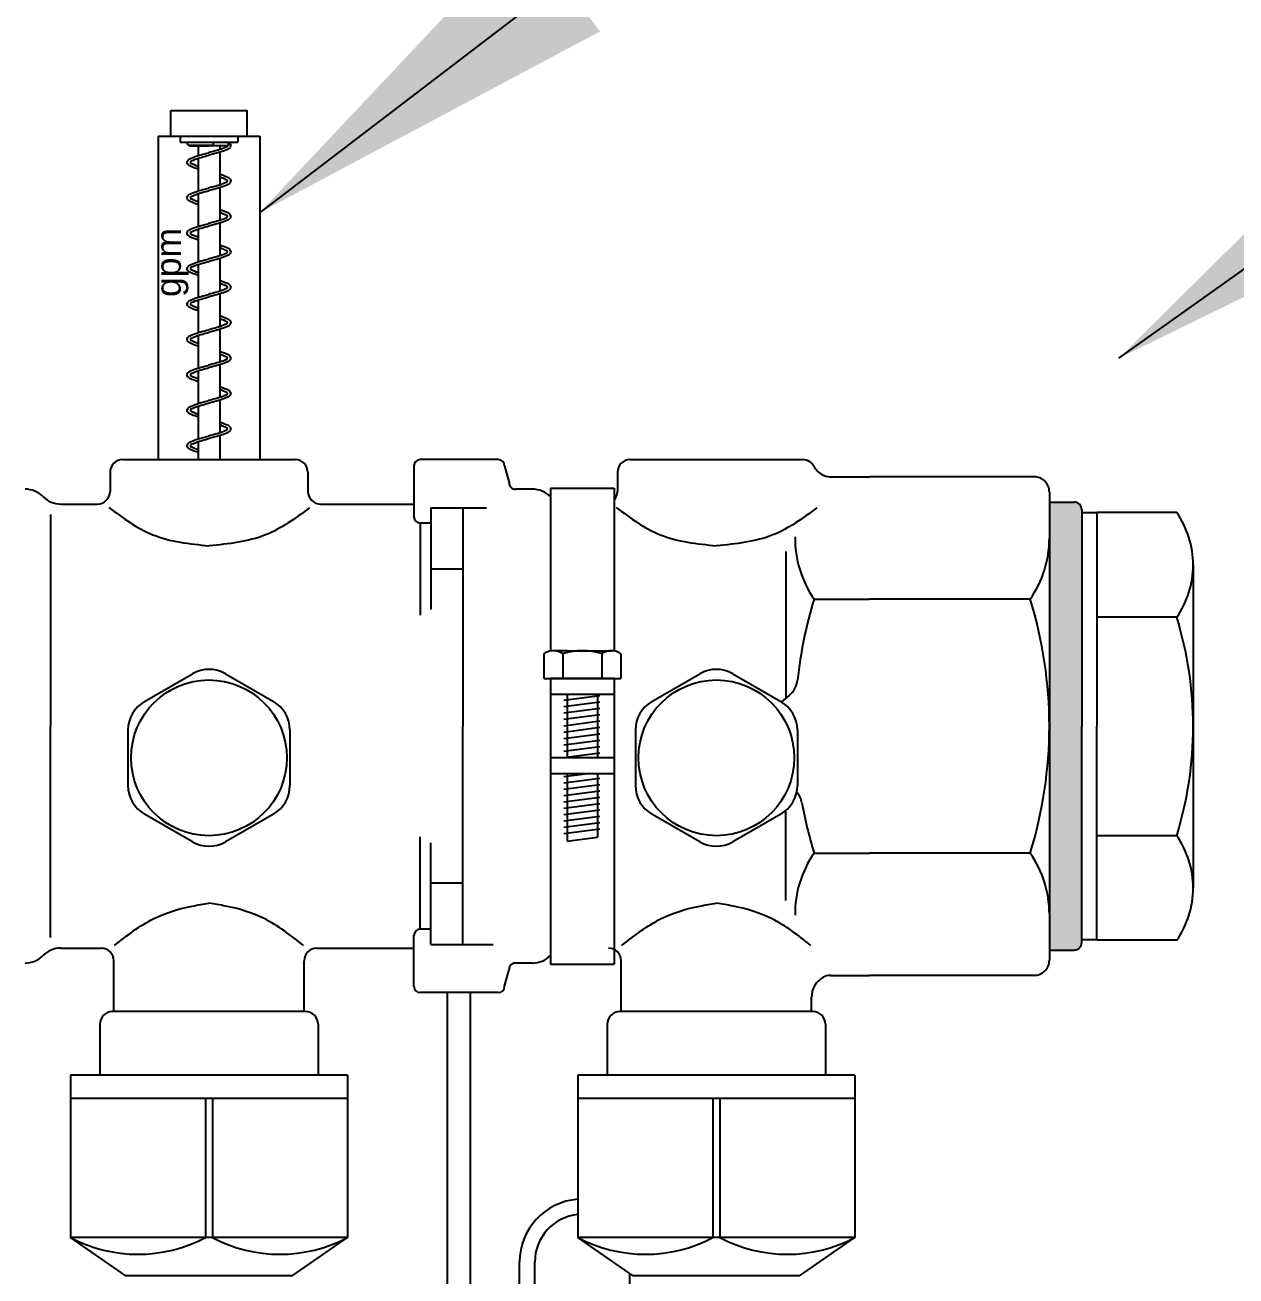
# Paper-space layout 'M&T INST' of a CAD drawing. Header units: inches. Extents: x 0.2 to 34.4, y 0.5 to 23.
# Drawn here: x 16.993 to 17.491, y 14.324 to 14.838 of the extents above; entities that cross this region are included whole.
import ezdxf

# ---------------------------------------------------------------- set-up
doc = ezdxf.new("R2010")
doc.units = ezdxf.units.IN
doc.header["$MEASUREMENT"] = 0
for name, color, linetype in [('D_DTTXT', 7, 'Continuous'), ('D_OBJECTS', 4, 'Continuous'), ('Title Block', 7, 'Continuous')]:
    doc.layers.add(name, color=color, linetype=linetype)
doc.styles.get("Standard").update_dxf_attribs({"font": 'arial.ttf'})
doc.dimstyles.get("Standard").update_dxf_attribs({"dimtxt": 4, "dimasz": 6, "dimexe": 0.18, "dimexo": 0.0625, "dimgap": 0.09, "dimtad": 0, "dimtih": 1, "dimtoh": 1, "dimdec": 4, "dimzin": 0, "dimdsep": 46, "dimlunit": 4, "dimtxsty": 'Standard', "dimcen": 0.09, "dimadec": 0, "dimazin": 0, "dimtfac": 1, "dimtdec": 4, "dimtofl": 0, "dimtmove": 0, "dimatfit": 3, "dimfxl": 1, "dimtolj": 1, "dimtzin": 0, "dimarcsym": 0})

# ---------------------------------------------------------------- blocks, each defined once
blk = doc.blocks.new('SINGLE MANIFOLD')
at = {"layer": 'D_OBJECTS', "ltscale": 12}
h = blk.add_hatch(color=1, dxfattribs=at)
h.paths.add_polyline_path([(-2.539587653801091, -2.683017399437684, 0.4142135623731037), (-2.54208765380109, -2.680517399437687), (-2.55021265380109, -2.680517399437687), (-2.55021265380109, -2.754077742495166), (-2.539587653801091, -2.754077742495166)])
h.paths.add_polyline_path([(-2.539587653801091, -2.754077742495166), (-2.55021265380109, -2.754077742495166), (-2.55021265380109, -2.827638085552632), (-2.54208765380109, -2.827638085552632, 0.4142135623730995), (-2.539587653801091, -2.825138085552634)])
at = {"layer": 'D_OBJECTS', "color": 42, "ltscale": 12}
for p, q in [((-2.838762988981975, -2.560327742495158), (-2.838762988981975, -2.551994409161832)), ((-2.838762988981975, -2.551994409161832), (-2.813716357077114, -2.551994409161832)), ((-2.813716357077114, -2.560327742495158), (-2.813716357077114, -2.551994409161832)), ((-2.842906339696212, -2.560327742495158), (-2.80957300636288, -2.560327742495158)), ((-2.842906339696212, -2.560327742495158), (-2.842906339696212, -2.666577742495161)), ((-2.835710097801689, -2.560327742495158), (-2.835710097801689, -2.562376435481919)), ((-2.835710097801689, -2.562376435481919), (-2.816769248257399, -2.562376435481919)), ((-2.824698325157565, -2.563293102148588), (-2.824698325157565, -2.562376435481919)), ((-2.819900265089961, -2.562376435481919), (-2.819900265089961, -2.563583803308457)), ((-2.816769248257399, -2.560327742495158), (-2.816769248257399, -2.562376435481919)), ((-2.80957300636288, -2.560327742495158), (-2.80957300636288, -2.666577742495161)), ((-2.832941269054173, -2.563293102148588), (-2.824698325157565, -2.563293102148588)), ((-2.832579080969131, -2.563293102148588), (-2.832579080969131, -2.563583803308457)), ((-2.832579080969131, -2.563583803308457), (-2.826239673029546, -2.563583803308457)), ((-2.829786491323125, -2.563583803308457), (-2.829786491323125, -2.566751460770544)), ((-2.819900265089961, -2.563583803308457), (-2.826239673029546, -2.563583803308457)), ((-2.822692854735964, -2.563583803308457), (-2.822692854735964, -2.564782524102608)), ((-2.822692854735964, -2.565654633720978), (-2.822692854735964, -2.576411895213877)), ((-2.829786491323125, -2.567623570388914), (-2.829786491323125, -2.578380831881812)), ((-2.829786491323125, -2.579252941500183), (-2.829786491323125, -2.590010202993081)), ((-2.822692854735964, -2.577284004832247), (-2.822692854735964, -2.588041266325146)), ((-2.829786491323125, -2.590882312611438), (-2.829786491323125, -2.60163957410435)), ((-2.822692854735964, -2.588913375943516), (-2.822692854735964, -2.599670637436414)), ((-2.829786491323125, -2.602511683722707), (-2.829786491323125, -2.613268945215619)), ((-2.822692854735964, -2.600542747054785), (-2.822692854735964, -2.611300008547683)), ((-2.822692854735964, -2.612172118166054), (-2.822692854735964, -2.622929379658952)), ((-2.829786491323125, -2.614141054833976), (-2.829786491323125, -2.624898316326888)), ((-2.822692854735964, -2.623801489277309), (-2.822692854735964, -2.634558750770221)), ((-2.829786491323125, -2.625770425945245), (-2.829786491323125, -2.636527687438157)), ((-2.822692854735964, -2.635430860388578), (-2.822692854735964, -2.64618812188149)), ((-2.829786491323125, -2.637399797056514), (-2.829786491323125, -2.648157058549426)), ((-2.829786491323125, -2.649029168167782), (-2.829786491323125, -2.659786429660695)), ((-2.822692854735964, -2.647060231499847), (-2.822692854735964, -2.657817492992759)), ((-2.829786491323125, -2.660658539279051), (-2.829786491323125, -2.666577742495161)), ((-2.822692854735964, -2.658689602611116), (-2.822692854735964, -2.666577742495161))]:
    blk.add_line(p, q, dxfattribs=at)
at = {"layer": 'D_OBJECTS', "color": 1, "ltscale": 12}
for p, q in [((-2.854573006362877, -2.666577742495161), (-2.797906339696212, -2.666577742495161)), ((-2.758902348241069, -2.668661075828492), (-2.758902348241069, -2.685327742495158)), ((-2.731219716061979, -2.666577742495161), (-2.756819014907737, -2.666577742495161)), ((-2.729136382728644, -2.668661075828492), (-2.727652348241069, -2.674202742495165)), ((-2.687906339696212, -2.666577742495161), (-2.631239673029544, -2.666577742495161)), ((-2.858739673029547, -2.670744409161824), (-2.858739673029547, -2.676994409161832)), ((-2.793739673029545, -2.670744409161824), (-2.793739673029545, -2.676994409161832)), ((-2.692073006362879, -2.670744409161824), (-2.692073006362879, -2.676994409161832)), ((-2.622304194627763, -2.672216822404547), (-2.609310519807579, -2.672216822404547)), ((-2.555212653801092, -2.672216822404547), (-2.609310519807579, -2.672216822404547)), ((-2.719989673029545, -2.676286075828497), (-2.725569014907737, -2.676286075828497)), ((-2.55021265380109, -2.677216822404542), (-2.55021265380109, -2.830938662585776)), ((-2.874877783969808, -2.681161075828495), (-2.86290633969621, -2.681161075828495)), ((-2.789573006362879, -2.681161075828495), (-2.758902348241069, -2.681161075828495)), ((-2.762385417203362, -2.681161075828495), (-2.758902348241069, -2.681161075828495)), ((-2.55021265380109, -2.680517399437687), (-2.54208765380109, -2.680517399437687)), ((-2.878323006362876, -2.684619409161822), (-2.878323006362876, -2.754077742495166)), ((-2.753323006362876, -2.682411075828494), (-2.753323006362876, -2.715749422705581)), ((-2.753323006362876, -2.682411075828494), (-2.742906339696212, -2.682411075828494)), ((-2.753323006362876, -2.682411075828494), (-2.753323006362876, -2.687411075828489)), ((-2.742906339696212, -2.682411075828494), (-2.742906339696212, -2.754077742495166)), ((-2.742906339696212, -2.682411075828494), (-2.73503869204718, -2.682411075828494)), ((-2.539587653801092, -2.683017399437684), (-2.539587653801092, -2.754077742495166)), ((-2.539587653801092, -2.683987736066225), (-2.53458765380109, -2.683987736066225)), ((-2.53458765380109, -2.683987736066225), (-2.534587653801083, -2.754077742495166)), ((-2.508371726008118, -2.683987736066225), (-2.53458765380109, -2.683987736066225)), ((-2.756819014907737, -2.687411075828489), (-2.756819014907737, -2.717672868909684)), ((-2.753323006362876, -2.687411075828489), (-2.756819014907737, -2.687411075828489)), ((-2.636759993822167, -2.696763928157804), (-2.636759993822167, -2.744923834924602)), ((-2.742906339696212, -2.702546347062746), (-2.753323006362876, -2.702546347062746)), ((-2.502982124392222, -2.701169993171657), (-2.502982124392222, -2.807239276918562)), ((-2.627470249134973, -2.712390731014874), (-2.609310519807579, -2.712390731014874)), ((-2.556479360629375, -2.712390731014874), (-2.609310519807579, -2.712390731014874)), ((-2.508371726008118, -2.718352250277089), (-2.534587653801086, -2.718352250277089)), ((-2.847444023991425, -2.746031560283452), (-2.831626793703514, -2.736899478118882)), ((-2.820852552355575, -2.736899478118882), (-2.805035322067663, -2.746031560283452)), ((-2.680777357324761, -2.746031560283452), (-2.664960127036846, -2.736899478118882)), ((-2.654185885688911, -2.736899478118882), (-2.638368655400996, -2.746031560283452)), ((-2.878323006362876, -2.823536075828496), (-2.878323006362876, -2.754077742495166)), ((-2.852831144665394, -2.755362326997268), (-2.852831144665394, -2.773626491326393)), ((-2.799648201393694, -2.755362326997268), (-2.799648201393694, -2.773626491326393)), ((-2.742906339696212, -2.825744409161825), (-2.742906339696212, -2.754077742495166)), ((-2.742906339696212, -2.825744409161825), (-2.742906339696212, -2.754077742495166)), ((-2.686164477998727, -2.755362326997268), (-2.686164477998727, -2.773626491326393)), ((-2.63298153472703, -2.755362326997268), (-2.63298153472703, -2.773626491326393)), ((-2.539587653801092, -2.825138085552634), (-2.539587653801092, -2.754077742495166)), ((-2.53458765380109, -2.824167748924094), (-2.534587653801083, -2.754077742495166)), ((-2.831626793601544, -2.792089340204765), (-2.847444023991429, -2.782957258040209)), ((-2.805035322067663, -2.782957258040209), (-2.820852552253605, -2.792089340204765)), ((-2.664960126934876, -2.792089340204765), (-2.680777357324761, -2.782957258040209)), ((-2.638368655400996, -2.782957258040209), (-2.654185885586941, -2.792089340204765)), ((-2.636759993822167, -2.811391556832515), (-2.636759993822167, -2.781820593308606)), ((-2.756819014907737, -2.820744409161829), (-2.756819014907737, -2.790482616080634)), ((-2.753323006362876, -2.825744409161825), (-2.753323006362876, -2.792406062284737)), ((-2.508371726008118, -2.790057019813116), (-2.534587653801086, -2.790057019813116)), ((-2.627470249134973, -2.795764753975444), (-2.609310519807579, -2.795764753975444)), ((-2.556479360629375, -2.795764753975444), (-2.609310519807579, -2.795764753975444)), ((-2.556479360629375, -2.795764753975444), (-2.609310519807579, -2.795764753975444)), ((-2.742906339696212, -2.805609137927586), (-2.753323006362876, -2.805609137927586)), ((-2.753323006362876, -2.820744409161829), (-2.756819014907737, -2.820744409161829)), ((-2.753323006362876, -2.825744409161825), (-2.753323006362876, -2.820744409161829)), ((-2.758902348241069, -2.839494409161826), (-2.758902348241069, -2.822827742495161)), ((-2.753323006362876, -2.825744409161825), (-2.732844272643053, -2.825744409161825)), ((-2.539587653801092, -2.824167748924094), (-2.53458765380109, -2.824167748924094)), ((-2.508371726008118, -2.824421534023994), (-2.53458765380109, -2.824421534023994)), ((-2.874877783969808, -2.826994409161824), (-2.861656339696211, -2.826994409161824)), ((-2.790823006362878, -2.826994409161824), (-2.758902348241069, -2.826994409161824)), ((-2.762385417203362, -2.826994409161824), (-2.758902348241069, -2.826994409161824)), ((-2.55021265380109, -2.827638085552632), (-2.54208765380109, -2.827638085552632)), ((-2.857489673029544, -2.847827742495166), (-2.857489673029544, -2.831161075828501)), ((-2.794989673029544, -2.847827742495166), (-2.794989673029544, -2.831161075828501)), ((-2.729136382728644, -2.839494409161826), (-2.727652348241069, -2.833952742495168)), ((-2.719989673029545, -2.831869409161822), (-2.725569014907737, -2.831869409161822)), ((-2.690823006362876, -2.847827742495166), (-2.690823006362876, -2.831161075828501)), ((-2.622070171910629, -2.835938662585772), (-2.609310519807579, -2.835938662585772)), ((-2.555212653801092, -2.835938662585772), (-2.609310519807579, -2.835938662585772)), ((-2.731219716061979, -2.841577742495158), (-2.756819014907737, -2.841577742495158)), ((-2.628323006362876, -2.847827742495166), (-2.628323006362876, -2.843105360095006)), ((-2.794573006362878, -2.847827742495166), (-2.857906339696211, -2.847827742495166)), ((-2.62790633969621, -2.847827742495166), (-2.691239673029543, -2.847827742495166)), ((-2.862073006362877, -2.851994409161829), (-2.862073006362877, -2.868661075828495)), ((-2.790406339696212, -2.851994409161829), (-2.790406339696212, -2.868661075828495)), ((-2.695406339696213, -2.851994409161829), (-2.695406339696213, -2.868661075828495)), ((-2.623739673029547, -2.851994409161829), (-2.623739673029547, -2.868661075828495)), ((-2.780767524658518, -2.868661075828495), (-2.871711821400574, -2.868661075828495)), ((-2.871711821400577, -2.868661075828495), (-2.871711821400577, -2.922017318855648)), ((-2.780767524658522, -2.868661075828495), (-2.780767524658522, -2.922017318855648)), ((-2.614100857991851, -2.868661075828495), (-2.705045154733906, -2.868661075828495)), ((-2.705045154733913, -2.868661075828495), (-2.705045154733913, -2.922017318855648)), ((-2.614100857991858, -2.868661075828495), (-2.614100857991858, -2.922017318855648)), ((-2.780767524658518, -2.876361955504148), (-2.871711821400574, -2.876361955504148)), ((-2.827395421322848, -2.876361955504148), (-2.827395421322848, -2.922017318855648)), ((-2.825083924736248, -2.876361955504148), (-2.825083924736248, -2.922017318855648)), ((-2.614100857991851, -2.876361955504148), (-2.705045154733906, -2.876361955504148)), ((-2.66072875465618, -2.876361955504148), (-2.66072875465618, -2.922017318855648)), ((-2.658417258069584, -2.876361955504148), (-2.658417258069584, -2.922017318855648)), ((-2.853522962052157, -2.934633903681384), (-2.871711821400574, -2.922017318855648)), ((-2.780767524658518, -2.922017318855648), (-2.871711821400574, -2.922017318855648)), ((-2.798956384006921, -2.934633903681384), (-2.780767524658518, -2.922017318855648)), ((-2.686856295385493, -2.934633903681384), (-2.705045154733906, -2.922017318855648)), ((-2.614100857991851, -2.922017318855648), (-2.705045154733906, -2.922017318855648)), ((-2.686856295385493, -2.934633903681384), (-2.705045154733906, -2.922017318855648)), ((-2.632289717340257, -2.934633903681384), (-2.614100857991851, -2.922017318855648)), ((-2.798956384006932, -2.934633903681384), (-2.853522962052168, -2.934633903681384)), ((-2.632289717340264, -2.934633903681384), (-2.686856295385503, -2.934633903681384))]:
    blk.add_line(p, q, dxfattribs=at)
at = {"layer": 'D_OBJECTS', "ltscale": 12}
for p, q in [((-2.714004402210563, -2.675952742495166), (-2.714004402210563, -2.729400199132666)), ((-2.714004402210563, -2.675952742495166), (-2.693171068877231, -2.675952742495166)), ((-2.693171068877231, -2.675952742495166), (-2.693171068877227, -2.729400199132666)), ((-2.716230096084697, -2.730317150040062), (-2.716230096084697, -2.738452742495166)), ((-2.708587735543894, -2.729325841302025), (-2.713111176722631, -2.729325841302025)), ((-2.710025755400245, -2.73029365313506), (-2.710025755400245, -2.738452742495166)), ((-2.708587735543894, -2.729325841302025), (-2.698587735543896, -2.729325841302025)), ((-2.698587735543896, -2.729325841302025), (-2.694064294365162, -2.729325841302025)), ((-2.698587735543896, -2.729325841302025), (-2.694064294365162, -2.729325841302025)), ((-2.697149715687551, -2.73029365313506), (-2.697149715687551, -2.738452742495166)), ((-2.690945375003096, -2.730317150040062), (-2.690945375003096, -2.738452742495166)), ((-2.716230096084697, -2.738452742495166), (-2.690945375003096, -2.738452742495166)), ((-2.693171068877231, -2.738452742495166), (-2.714004402210563, -2.738452742495166)), ((-2.714004402210563, -2.738452742495166), (-2.714004402210563, -2.832202742495166)), ((-2.693171068877231, -2.738452742495166), (-2.693171068877231, -2.832202742495166)), ((-2.693171068877231, -2.743661075828495), (-2.714004402210563, -2.743661075828495)), ((-2.708587735543894, -2.743661075828495), (-2.708587735543894, -2.764494409161824)), ((-2.698587735543896, -2.743661075828495), (-2.698587735543896, -2.764494409161824)), ((-2.709670148807767, -2.745604558469321), (-2.69784108380367, -2.744065397329845)), ((-2.709670148807767, -2.747688249335265), (-2.69784108380367, -2.746149088195789)), ((-2.709670148807767, -2.74977194020121), (-2.69784108380367, -2.748232779061734)), ((-2.709670148807767, -2.751855631067155), (-2.69784108380367, -2.750316469927679)), ((-2.709670148807767, -2.7539393219331), (-2.69784108380367, -2.752400160793623)), ((-2.709670148807767, -2.756023012799044), (-2.69784108380367, -2.754483851659568)), ((-2.709670148807767, -2.758106703664989), (-2.69784108380367, -2.756567542525513)), ((-2.709670148807767, -2.760190394530934), (-2.69784108380367, -2.758651233391458)), ((-2.709670148807767, -2.762274085396879), (-2.69784108380367, -2.760734924257402)), ((-2.709670148807767, -2.764357776262838), (-2.69784108380367, -2.762818615123361)), ((-2.693171068877231, -2.764494409161824), (-2.714004402210563, -2.764494409161824)), ((-2.693171068877231, -2.769702742495166), (-2.714004402210563, -2.769702742495166)), ((-2.709670148807767, -2.770608848860672), (-2.70270636131124, -2.769702742495166)), ((-2.709670148807767, -2.772692539726616), (-2.69784108380367, -2.77115337858714)), ((-2.708587735543894, -2.769702742495166), (-2.708587735543894, -2.791825841302025)), ((-2.698587735543896, -2.769702742495166), (-2.698587735543896, -2.790524672410879)), ((-2.709670148807767, -2.774776230592561), (-2.69784108380367, -2.773237069453085)), ((-2.709670148807767, -2.776859921458506), (-2.69784108380367, -2.77532076031903)), ((-2.709670148807767, -2.778943612324451), (-2.69784108380367, -2.777404451184974)), ((-2.709670148807767, -2.781027303190395), (-2.69784108380367, -2.779488142050919)), ((-2.709670148807767, -2.78311099405634), (-2.69784108380367, -2.781571832916864)), ((-2.709670148807767, -2.785194684922285), (-2.69784108380367, -2.783655523782809)), ((-2.709670148807767, -2.787278375788244), (-2.69784108380367, -2.785739214648753)), ((-2.709670148807767, -2.789362066654189), (-2.69784108380367, -2.787822905514712)), ((-2.708587735543894, -2.791825841302025), (-2.698587735543896, -2.790524672410879)), ((-2.714004402210563, -2.832202742495166), (-2.693171068877231, -2.832202742495166)), ((-2.747858568877231, -3.376156616284671), (-2.747858568877231, -2.841577742495158)), ((-2.74035856887723, -3.385754080490837), (-2.74035856887723, -2.841577742495158)), ((-2.724212735543894, -2.971694999778915), (-2.724212735543894, -2.930028333112258)), ((-2.719212735543895, -2.971694999778915), (-2.719212735543895, -2.930028333112258)), ((-2.687962735543898, -2.971694999778915), (-2.687962735543898, -2.933866428610767))]:
    blk.add_line(p, q, dxfattribs=at)
at = {"layer": 'D_OBJECTS', "color": 1, "ltscale": 12}
for centre in [(-2.826239673029544, -2.764494409161824), (-2.659573006362876, -2.764494409161824)]:
    blk.add_circle(centre, 0.02556620878416788, dxfattribs=at)
at = {"layer": 'D_OBJECTS', "color": 42, "ltscale": 12}
for centre, radius, start, end in [((-2.832941269054173, -2.562834768815247), 0.0004583333333333384, 90, 270), ((-2.83190292800708, -2.568972497066735), 0.0004166666666666666, 120.7580244530881, 241.4227579795069), ((-2.820576418053028, -2.575062968535132), 0.0004166666666666666, 300.7580246195985, 61.42275825121518), ((-2.83190292800708, -2.580601868178004), 0.0004166666666666666, 120.7580244530881, 241.4227579795069), ((-2.820576418053028, -2.586692339646401), 0.0004166666666666666, 300.7580246195985, 61.42275825121518), ((-2.83190292800708, -2.592231239289273), 0.0004166666666666666, 120.7580244530881, 241.4227579795069), ((-2.820576418053028, -2.59832171075767), 0.0004166666666666666, 300.7580246195985, 61.42275825121518), ((-2.83190292800708, -2.603860610400528), 0.0004166666666666666, 120.7580244530881, 241.4227579795069), ((-2.820576418053028, -2.609951081868939), 0.0004166666666666666, 300.7580246195985, 61.42275825121518), ((-2.83190292800708, -2.615489981511796), 0.0004166666666666666, 120.7580244530881, 241.4227579795069), ((-2.820576418053028, -2.621580452980208), 0.0004166666666666666, 300.7580246195985, 61.42275825121518), ((-2.83190292800708, -2.627119352623065), 0.0004166666666666666, 120.7580244530881, 241.4227579795069), ((-2.820576418053028, -2.633209824091477), 0.0004166666666666666, 300.7580246195985, 61.42275825121518), ((-2.83190292800708, -2.638748723734334), 0.0004166666666666666, 120.7580244530881, 241.4227579795069), ((-2.820576418053028, -2.644839195202746), 0.0004166666666666666, 300.7580246195985, 61.42275825121518), ((-2.83190292800708, -2.650378094845603), 0.0004166666666666666, 120.7580244530881, 241.4227579795069), ((-2.820576418053028, -2.656468566314015), 0.0004166666666666666, 300.7580246195985, 61.42275825121518), ((-2.83190292800708, -2.662007465956872), 0.0004166666666666666, 120.7580244530881, 241.4227579795069)]:
    blk.add_arc(centre, radius, start, end, dxfattribs=at)
at = {"layer": 'D_OBJECTS', "color": 1, "ltscale": 12}
for centre, radius, start, end in [((-2.854573006362877, -2.670744409161824), 0.004166666666666667, 90, 180), ((-2.797906339696212, -2.670744409161824), 0.004166666666666667, 0, 90), ((-2.756819014907737, -2.668661075828492), 0.002083333333333333, 90, 180), ((-2.731219716061979, -2.668661075828492), 0.002083333333333333, 0, 90), ((-2.687906339696212, -2.670744409161824), 0.004166666666666667, 90, 180), ((-2.631239673029544, -2.670744409161824), 0.004166666666666667, 29.21456251223114, 90), ((-2.621057029080006, -2.665050124895313), 0.0075, 209.2145625122293, 240.0749820348348), ((-2.622304194627763, -2.667216822404551), 0.004999999999999999, 240.0749820348348, 269.9999999999968), ((-2.555212653801092, -2.677216822404542), 0.004999999999999999, 0, 90.00000000000158), ((-2.886656339696209, -2.684619409161822), 0.008333333333333333, 45.03187078392821, 90), ((-2.86290633969621, -2.676994409161832), 0.004166666666666667, 270, 0), ((-2.789573006362879, -2.676994409161832), 0.004166666666666667, 180, 270), ((-2.725569014907737, -2.674202742495165), 0.002083333333333333, 180, 270.0000000000008), ((-2.719989673029545, -2.684619409161822), 0.008333333333333333, 45.03187078392821, 90), ((-2.696239673029545, -2.676994409161832), 0.004166666666666667, 317.4311517820742, 0), ((-2.874877783969808, -2.672827742495155), 0.008333333333333333, 225.0318707839283, 270), ((-2.708211117303144, -2.672827742495155), 0.008333333333333333, 225.0318707839283, 225.9573064258797), ((-2.54208765380109, -2.683017399437684), 0.0025, 0, 90), ((-2.756819014907737, -2.685327742495158), 0.002083333333333333, 180, 270), ((-2.533065773233623, -2.701169993171657), 0.03008364884140323, 0, 34.83041381976097), ((-2.598757486041382, -2.692412228780054), 0.03497946992187893, 179.2725295091675, 214.8304138197609), ((-2.585192123722969, -2.692412228780054), 0.03497946992187893, 325.1695861802389, 0), ((-2.533065773233623, -2.701169993171657), 0.03008364884140323, 325.1695861802389, 0), ((-2.491949683211981, -2.754077742495166), 0.1417872727512791, 162.9017606088269, 173.8928714886436), ((-2.69199992655237, -2.754077742495166), 0.1417872727512791, 342.9017606088269, 17.09823939117313), ((-2.624924467519662, -2.754204635045109), 0.1219423431274404, 342.9017606088269, 17.09823939117313), ((-2.826239673029544, -2.746230244832699), 0.01077424134793619, 60.00000000000001, 119.9999999999999), ((-2.659573006362876, -2.746230244832699), 0.01077424134793619, 60.00000000000001, 119.9999999999999), ((-2.640389708216283, -2.738195400657798), 0.0075, 309.5235115922439, 353.8928714886367), ((-2.842056903317459, -2.755362326997268), 0.01077424134793619, 120, 180), ((-2.810422442741633, -2.755362326997268), 0.01077424134793619, 0, 60.00000000000001), ((-2.675390236650792, -2.755362326997268), 0.01077424134793619, 120, 180), ((-2.643755776074965, -2.755362326997268), 0.01077424134793619, 0, 60.00000000000001), ((-2.842056903317459, -2.773626491326393), 0.01077424134793619, 180, 239.9999999999999), ((-2.810422442741633, -2.773626491326393), 0.01077424134793619, 299.9999999999999, 0), ((-2.675390236650792, -2.773626491326393), 0.01077424134793619, 180, 239.9999999999999), ((-2.643755776074965, -2.773626491326393), 0.01077424134793619, 299.9999999999999, 0), ((-2.638852246449961, -2.780654550422877), 0.0075, 10.25471979110769, 40.97881020156342), ((-2.491949683211981, -2.754077742495166), 0.1417872727512791, 190.254719791099, 197.0982393911731), ((-2.826239672927574, -2.782758573490948), 0.01077424134793619, 239.9999999999999, 299.9999999999998), ((-2.659573006260906, -2.782758573490948), 0.01077424134793619, 239.9999999999999, 299.9999999999998), ((-2.533065773233623, -2.807239276918562), 0.03008364884140323, 0, 34.83041381976097), ((-2.598757486041382, -2.815743256210265), 0.03497946992187893, 145.169586180239, 180.7274704908325), ((-2.585192123722969, -2.815743256210265), 0.03497946992187893, 0, 34.83041381976097), ((-2.533065773233623, -2.807239276918562), 0.03008364884140323, 325.1695861802389, 0), ((-2.756819014907737, -2.822827742495161), 0.002083333333333333, 90, 180), ((-2.54208765380109, -2.825138085552634), 0.0025, 270, 0), ((-2.886656339696209, -2.823536075828496), 0.008333333333333333, 270, 314.9681292160716), ((-2.874877783969808, -2.835327742495164), 0.008333333333333333, 90, 134.9681292160716), ((-2.861656339696211, -2.831161075828501), 0.004166666666666667, 0, 90), ((-2.790823006362878, -2.831161075828501), 0.004166666666666667, 90, 180), ((-2.719989673029545, -2.823536075828496), 0.008333333333333333, 270, 314.9681292160716), ((-2.708211117303144, -2.835327742495164), 0.008333333333333333, 134.0426935741201, 134.9681292160716), ((-2.694989673029546, -2.831161075828501), 0.004166666666666667, 0, 90), ((-2.725569014907737, -2.833952742495168), 0.002083333333333333, 89.99999999999919, 180), ((-2.555212653801092, -2.830938662585776), 0.004999999999999999, 269.9999999999976, 0), ((-2.620823006362876, -2.843105360095006), 0.0075, 119.9250179650947, 180), ((-2.622070171910629, -2.840938662585781), 0.004999999999999999, 90.00000000000318, 119.9250179650947), ((-2.756819014907737, -2.839494409161826), 0.002083333333333333, 180, 270), ((-2.731219716061979, -2.839494409161826), 0.002083333333333333, 270, 0), ((-2.857906339696211, -2.851994409161829), 0.004166666666666667, 90, 180), ((-2.794573006362878, -2.851994409161829), 0.004166666666666667, 0, 90), ((-2.691239673029543, -2.851994409161829), 0.004166666666666667, 90, 180), ((-2.62790633969621, -2.851994409161829), 0.004166666666666667, 0, 90), ((-2.8495536213617, -2.880167160830833), 0.0473542137054761, 242.100340056608, 297.8996599433831), ((-2.802925724697374, -2.880167160830862), 0.04735421370546536, 242.1003400565896, 297.8996599434012), ((-2.682886954695036, -2.880167160830833), 0.0473542137054761, 242.100340056608, 297.8996599433831), ((-2.682886954695036, -2.880167160830833), 0.0473542137054761, 242.100340056608, 297.8996599433831), ((-2.63625905803071, -2.880167160830862), 0.04735421370546536, 242.1003400565896, 297.8996599434012)]:
    blk.add_arc(centre, radius, start, end, dxfattribs=at)
at = {"layer": 'D_OBJECTS', "ltscale": 12}
for centre, radius, start, end in [((-2.713111176722631, -2.734727968101833), 0.005402126799808116, 55.16958618023915, 125.2643896827574), ((-2.703587735543898, -2.751223052086299), 0.02189721078426921, 72.90176060882688, 107.0982393911731), ((-2.694064294365162, -2.734727968101833), 0.005402126799808116, 54.73561031724257, 124.8304138197608), ((-2.703587735543895, -2.930028333112258), 0.020625, 94.05205418269598, 180), ((-2.703587735543895, -2.930028333112258), 0.015625, 95.35203382653238, 180)]:
    blk.add_arc(centre, radius, start, end, dxfattribs=at)
at = {"layer": 'D_OBJECTS', "color": 42, "ltscale": 12}
for points, knots in [([(-2.819900265089961, -2.562532436244137), (-2.819465730158464, -2.562644943793043), (-2.819341845505649, -2.562765228469157), (-2.818889962377282, -2.563349426663589), (-2.819135549780183, -2.56401135195544), (-2.820030120021753, -2.564693968643223), (-2.82067886013642, -2.564973828765343), (-2.822774135707597, -2.565718546780968), (-2.824456156171218, -2.566162340767473), (-2.826133137250695, -2.566605863877665)], [0.03434367416500044, 0.03434367416500044, 0.03434367416500044, 0.03434367416500044, 0.04145968747599654, 0.04145968747599654, 0.0659514468788357, 0.0659514468788357, 0.09044320628167485, 0.09044320628167485, 0.1300967199969058, 0.1300967199969058, 0.1300967199969058, 0.1300967199969058]), ([(-2.829786491323127, -2.571232811398698), (-2.831301885680981, -2.570660418420044), (-2.83264650338443, -2.570275631167615), (-2.83358938368181, -2.569056667827919), (-2.833343796278907, -2.568394742536082), (-2.832449226037337, -2.567712125848299), (-2.831800485922672, -2.567432265726179), (-2.829705210351493, -2.566687547710554), (-2.828023189887874, -2.566243753724049), (-2.826346208808395, -2.565800230613856)], [0, 0, 0, 0, 0.04145968747599654, 0.04145968747599654, 0.06595144687883453, 0.06595144687883453, 0.09044320628167252, 0.09044320628167252, 0.1300967199969058, 0.1300967199969058, 0.1300967199969058, 0.1300967199969058]), ([(-2.832116016941923, -2.568614440902191), (-2.83170568391569, -2.568370240589086), (-2.831056653101307, -2.568037506043108), (-2.829062508329992, -2.567381079802754), (-2.827600222889897, -2.566993874448311), (-2.826133137250695, -2.566605863877665)], [0.07116384555626477, 0.07116384555626477, 0.07116384555626477, 0.07116384555626477, 0.09540634618927812, 0.09540634618927812, 0.1300967199969058, 0.1300967199969058, 0.1300967199969058, 0.1300967199969058]), ([(-2.820363329116471, -2.563791653588904), (-2.820773662142665, -2.564035853902052), (-2.821422692957324, -2.564368588448257), (-2.823416837729107, -2.565025014688768), (-2.824879123169199, -2.565412220043211), (-2.826346208808395, -2.565800230613856)], [0.07116384554252335, 0.07116384554252335, 0.07116384554252335, 0.07116384554252335, 0.09540634618935737, 0.09540634618935737, 0.1300967199969058, 0.1300967199969058, 0.1300967199969058, 0.1300967199969058]), ([(-2.820363329116471, -2.563791653588904), (-2.820255410132139, -2.563732707101192), (-2.820120343001564, -2.563658932009599), (-2.820039961404014, -2.563596022891272), (-2.820025943760276, -2.563583803308131)], [0, 0, 0, 0, 0.004021317376355101, 0.005032921709845624, 0.005032921709845624, 0.005032921709845624, 0.005032921709845624]), ([(-2.820363329116471, -2.575421024700173), (-2.820773662142665, -2.575665225013321), (-2.821422692957324, -2.575997959559526), (-2.823416837729107, -2.576654385800037), (-2.824879123169199, -2.57704159115448), (-2.826346208808395, -2.577429601725125)], [0.07116384554252335, 0.07116384554252335, 0.07116384554252335, 0.07116384554252335, 0.09540634618935737, 0.09540634618935737, 0.1300967199969058, 0.1300967199969058, 0.1300967199969058, 0.1300967199969058]), ([(-2.822692854735964, -2.572806126628105), (-2.821177460378111, -2.573375047182747), (-2.819832842674662, -2.573759834435176), (-2.818889962377282, -2.574978797774857), (-2.819135549780183, -2.575640723066709), (-2.820030120021753, -2.576323339754492), (-2.82067886013642, -2.576603199876612), (-2.822774135707597, -2.577347917892236), (-2.824456156171218, -2.577791711878742), (-2.826133137250695, -2.578235234988934)], [0, 0, 0, 0, 0.04145968747599654, 0.04145968747599654, 0.0659514468788357, 0.0659514468788357, 0.09044320628167485, 0.09044320628167485, 0.1300967199969058, 0.1300967199969058, 0.1300967199969058, 0.1300967199969058]), ([(-2.829786491323127, -2.582862182509967), (-2.831301885680981, -2.582289789531313), (-2.83264650338443, -2.581905002278884), (-2.83358938368181, -2.580686038939188), (-2.833343796278907, -2.580024113647351), (-2.832449226037337, -2.579341496959568), (-2.831800485922672, -2.579061636837448), (-2.829705210351493, -2.578316918821823), (-2.828023189887874, -2.577873124835317), (-2.826346208808395, -2.577429601725125)], [0, 0, 0, 0, 0.04145968747599654, 0.04145968747599654, 0.06595144687883453, 0.06595144687883453, 0.09044320628167252, 0.09044320628167252, 0.1300967199969058, 0.1300967199969058, 0.1300967199969058, 0.1300967199969058]), ([(-2.832116016941923, -2.58024381201346), (-2.83170568391569, -2.579999611700355), (-2.831056653101307, -2.579666877154377), (-2.829062508329992, -2.579010450914023), (-2.827600222889897, -2.57862324555958), (-2.826133137250695, -2.578235234988934)], [0.07116384555626477, 0.07116384555626477, 0.07116384555626477, 0.07116384555626477, 0.09540634618927812, 0.09540634618927812, 0.1300967199969058, 0.1300967199969058, 0.1300967199969058, 0.1300967199969058]), ([(-2.820363329116471, -2.587050395811442), (-2.820773662142665, -2.58729459612459), (-2.821422692957324, -2.587627330670795), (-2.823416837729107, -2.588283756911306), (-2.824879123169199, -2.588670962265748), (-2.826346208808395, -2.589058972836394)], [0.07116384554252335, 0.07116384554252335, 0.07116384554252335, 0.07116384554252335, 0.09540634618935737, 0.09540634618935737, 0.1300967199969058, 0.1300967199969058, 0.1300967199969058, 0.1300967199969058]), ([(-2.822692854735964, -2.584435497739374), (-2.821177460378111, -2.585004418294016), (-2.819832842674662, -2.585389205546445), (-2.818889962377282, -2.586608168886126), (-2.819135549780183, -2.587270094177978), (-2.820030120021753, -2.587952710865761), (-2.82067886013642, -2.588232570987881), (-2.822774135707597, -2.588977289003505), (-2.824456156171218, -2.589421082990011), (-2.826133137250695, -2.589864606100203)], [0, 0, 0, 0, 0.04145968747599654, 0.04145968747599654, 0.0659514468788357, 0.0659514468788357, 0.09044320628167485, 0.09044320628167485, 0.1300967199969058, 0.1300967199969058, 0.1300967199969058, 0.1300967199969058]), ([(-2.829786491323127, -2.594491553621236), (-2.831301885680981, -2.593919160642582), (-2.83264650338443, -2.593534373390153), (-2.83358938368181, -2.592315410050457), (-2.833343796278907, -2.59165348475862), (-2.832449226037337, -2.590970868070837), (-2.831800485922672, -2.590691007948717), (-2.829705210351493, -2.589946289933092), (-2.828023189887874, -2.589502495946586), (-2.826346208808395, -2.589058972836394)], [0, 0, 0, 0, 0.04145968747599654, 0.04145968747599654, 0.06595144687883453, 0.06595144687883453, 0.09044320628167252, 0.09044320628167252, 0.1300967199969058, 0.1300967199969058, 0.1300967199969058, 0.1300967199969058]), ([(-2.832116016941923, -2.591873183124729), (-2.83170568391569, -2.591628982811624), (-2.831056653101307, -2.591296248265646), (-2.829062508329992, -2.590639822025292), (-2.827600222889897, -2.590252616670849), (-2.826133137250695, -2.589864606100203)], [0.07116384555626477, 0.07116384555626477, 0.07116384555626477, 0.07116384555626477, 0.09540634618927812, 0.09540634618927812, 0.1300967199969058, 0.1300967199969058, 0.1300967199969058, 0.1300967199969058]), ([(-2.820363329116471, -2.598679766922711), (-2.820773662142665, -2.598923967235859), (-2.821422692957324, -2.599256701782064), (-2.823416837729107, -2.599913128022575), (-2.824879123169199, -2.600300333377017), (-2.826346208808395, -2.600688343947663)], [0.07116384554252335, 0.07116384554252335, 0.07116384554252335, 0.07116384554252335, 0.09540634618935737, 0.09540634618935737, 0.1300967199969058, 0.1300967199969058, 0.1300967199969058, 0.1300967199969058]), ([(-2.822692854735964, -2.596064868850643), (-2.821177460378111, -2.596633789405285), (-2.819832842674662, -2.597018576657714), (-2.818889962377282, -2.598237539997395), (-2.819135549780183, -2.598899465289232), (-2.820030120021753, -2.599582081977029), (-2.82067886013642, -2.59986194209915), (-2.822774135707597, -2.600606660114774), (-2.824456156171218, -2.60105045410128), (-2.826133137250695, -2.601493977211472)], [0, 0, 0, 0, 0.04145968747599654, 0.04145968747599654, 0.0659514468788357, 0.0659514468788357, 0.09044320628167485, 0.09044320628167485, 0.1300967199969058, 0.1300967199969058, 0.1300967199969058, 0.1300967199969058]), ([(-2.829786491323127, -2.606120924732505), (-2.831301885680981, -2.60554853175385), (-2.83264650338443, -2.605163744501422), (-2.83358938368181, -2.603944781161726), (-2.833343796278907, -2.603282855869889), (-2.832449226037337, -2.602600239182106), (-2.831800485922672, -2.602320379059986), (-2.829705210351493, -2.601575661044361), (-2.828023189887874, -2.601131867057855), (-2.826346208808395, -2.600688343947663)], [0, 0, 0, 0, 0.04145968747599654, 0.04145968747599654, 0.06595144687883453, 0.06595144687883453, 0.09044320628167252, 0.09044320628167252, 0.1300967199969058, 0.1300967199969058, 0.1300967199969058, 0.1300967199969058]), ([(-2.832116016941923, -2.603502554235998), (-2.83170568391569, -2.603258353922893), (-2.831056653101307, -2.602925619376915), (-2.829062508329992, -2.602269193136561), (-2.827600222889897, -2.601881987782118), (-2.826133137250695, -2.601493977211472)], [0.07116384555626477, 0.07116384555626477, 0.07116384555626477, 0.07116384555626477, 0.09540634618927812, 0.09540634618927812, 0.1300967199969058, 0.1300967199969058, 0.1300967199969058, 0.1300967199969058]), ([(-2.822692854735964, -2.607694239961912), (-2.821177460378111, -2.608263160516554), (-2.819832842674662, -2.608647947768983), (-2.818889962377282, -2.609866911108664), (-2.819135549780183, -2.610528836400501), (-2.820030120021753, -2.611211453088298), (-2.82067886013642, -2.611491313210404), (-2.822774135707597, -2.612236031226043), (-2.824456156171218, -2.612679825212549), (-2.826133137250695, -2.613123348322741)], [0, 0, 0, 0, 0.04145968747599654, 0.04145968747599654, 0.0659514468788357, 0.0659514468788357, 0.09044320628167485, 0.09044320628167485, 0.1300967199969058, 0.1300967199969058, 0.1300967199969058, 0.1300967199969058]), ([(-2.829786491323127, -2.617750295843774), (-2.831301885680981, -2.617177902865119), (-2.83264650338443, -2.61679311561269), (-2.83358938368181, -2.615574152272995), (-2.833343796278907, -2.614912226981158), (-2.832449226037337, -2.614229610293375), (-2.831800485922672, -2.613949750171255), (-2.829705210351493, -2.61320503215563), (-2.828023189887874, -2.612761238169124), (-2.826346208808395, -2.612317715058932)], [0, 0, 0, 0, 0.04145968747599654, 0.04145968747599654, 0.06595144687883453, 0.06595144687883453, 0.09044320628167252, 0.09044320628167252, 0.1300967199969058, 0.1300967199969058, 0.1300967199969058, 0.1300967199969058]), ([(-2.820363329116471, -2.61030913803398), (-2.820773662142665, -2.610553338347128), (-2.821422692957324, -2.610886072893333), (-2.823416837729107, -2.611542499133844), (-2.824879123169199, -2.611929704488286), (-2.826346208808395, -2.612317715058932)], [0.07116384554252335, 0.07116384554252335, 0.07116384554252335, 0.07116384554252335, 0.09540634618935737, 0.09540634618935737, 0.1300967199969058, 0.1300967199969058, 0.1300967199969058, 0.1300967199969058]), ([(-2.832116016941923, -2.615131925347267), (-2.83170568391569, -2.614887725034162), (-2.831056653101307, -2.614554990488184), (-2.829062508329992, -2.61389856424783), (-2.827600222889897, -2.613511358893387), (-2.826133137250695, -2.613123348322741)], [0.07116384555626477, 0.07116384555626477, 0.07116384555626477, 0.07116384555626477, 0.09540634618927812, 0.09540634618927812, 0.1300967199969058, 0.1300967199969058, 0.1300967199969058, 0.1300967199969058]), ([(-2.822692854735964, -2.619323611073181), (-2.821177460378111, -2.619892531627823), (-2.819832842674662, -2.620277318880252), (-2.818889962377282, -2.621496282219933), (-2.819135549780183, -2.62215820751177), (-2.820030120021753, -2.622840824199567), (-2.82067886013642, -2.623120684321673), (-2.822774135707597, -2.623865402337312), (-2.824456156171218, -2.624309196323804), (-2.826133137250695, -2.62475271943401)], [0, 0, 0, 0, 0.04145968747599654, 0.04145968747599654, 0.0659514468788357, 0.0659514468788357, 0.09044320628167485, 0.09044320628167485, 0.1300967199969058, 0.1300967199969058, 0.1300967199969058, 0.1300967199969058]), ([(-2.829786491323127, -2.629379666955042), (-2.831301885680981, -2.628807273976388), (-2.83264650338443, -2.628422486723959), (-2.83358938368181, -2.627203523384264), (-2.833343796278907, -2.626541598092427), (-2.832449226037337, -2.625858981404644), (-2.831800485922672, -2.625579121282524), (-2.829705210351493, -2.624834403266899), (-2.828023189887874, -2.624390609280393), (-2.826346208808395, -2.623947086170201)], [0, 0, 0, 0, 0.04145968747599654, 0.04145968747599654, 0.06595144687883453, 0.06595144687883453, 0.09044320628167252, 0.09044320628167252, 0.1300967199969058, 0.1300967199969058, 0.1300967199969058, 0.1300967199969058]), ([(-2.820363329116471, -2.621938509145249), (-2.820773662142665, -2.622182709458396), (-2.821422692957324, -2.622515444004602), (-2.823416837729107, -2.623171870245113), (-2.824879123169199, -2.623559075599555), (-2.826346208808395, -2.623947086170201)], [0.07116384554252335, 0.07116384554252335, 0.07116384554252335, 0.07116384554252335, 0.09540634618935737, 0.09540634618935737, 0.1300967199969058, 0.1300967199969058, 0.1300967199969058, 0.1300967199969058]), ([(-2.832116016941923, -2.626761296458536), (-2.83170568391569, -2.626517096145431), (-2.831056653101307, -2.626184361599453), (-2.829062508329992, -2.625527935359099), (-2.827600222889897, -2.625140730004656), (-2.826133137250695, -2.62475271943401)], [0.07116384555626477, 0.07116384555626477, 0.07116384555626477, 0.07116384555626477, 0.09540634618927812, 0.09540634618927812, 0.1300967199969058, 0.1300967199969058, 0.1300967199969058, 0.1300967199969058]), ([(-2.822692854735964, -2.63095298218445), (-2.821177460378111, -2.631521902739092), (-2.819832842674662, -2.631906689991521), (-2.818889962377282, -2.633125653331202), (-2.819135549780183, -2.633787578623039), (-2.820030120021753, -2.634470195310836), (-2.82067886013642, -2.634750055432942), (-2.822774135707597, -2.635494773448581), (-2.824456156171218, -2.635938567435073), (-2.826133137250695, -2.636382090545265)], [0, 0, 0, 0, 0.04145968747599654, 0.04145968747599654, 0.0659514468788357, 0.0659514468788357, 0.09044320628167485, 0.09044320628167485, 0.1300967199969058, 0.1300967199969058, 0.1300967199969058, 0.1300967199969058]), ([(-2.829786491323127, -2.641009038066311), (-2.831301885680981, -2.640436645087657), (-2.83264650338443, -2.640051857835228), (-2.83358938368181, -2.638832894495533), (-2.833343796278907, -2.638170969203696), (-2.832449226037337, -2.637488352515913), (-2.831800485922672, -2.637208492393793), (-2.829705210351493, -2.636463774378168), (-2.828023189887874, -2.636019980391662), (-2.826346208808395, -2.63557645728147)], [0, 0, 0, 0, 0.04145968747599654, 0.04145968747599654, 0.06595144687883453, 0.06595144687883453, 0.09044320628167252, 0.09044320628167252, 0.1300967199969058, 0.1300967199969058, 0.1300967199969058, 0.1300967199969058]), ([(-2.832116016941923, -2.638390667569805), (-2.83170568391569, -2.6381464672567), (-2.831056653101307, -2.637813732710722), (-2.829062508329992, -2.637157306470368), (-2.827600222889897, -2.636770101115925), (-2.826133137250695, -2.636382090545265)], [0.07116384555626477, 0.07116384555626477, 0.07116384555626477, 0.07116384555626477, 0.09540634618927812, 0.09540634618927812, 0.1300967199969058, 0.1300967199969058, 0.1300967199969058, 0.1300967199969058]), ([(-2.820363329116471, -2.633567880256518), (-2.820773662142665, -2.633812080569665), (-2.821422692957324, -2.634144815115871), (-2.823416837729107, -2.634801241356381), (-2.824879123169199, -2.635188446710824), (-2.826346208808395, -2.63557645728147)], [0.07116384554252335, 0.07116384554252335, 0.07116384554252335, 0.07116384554252335, 0.09540634618935737, 0.09540634618935737, 0.1300967199969058, 0.1300967199969058, 0.1300967199969058, 0.1300967199969058]), ([(-2.820363329116471, -2.645197251367787), (-2.820773662142665, -2.645441451680934), (-2.821422692957324, -2.64577418622714), (-2.823416837729107, -2.64643061246765), (-2.824879123169199, -2.646817817822093), (-2.826346208808395, -2.647205828392739)], [0.07116384554252335, 0.07116384554252335, 0.07116384554252335, 0.07116384554252335, 0.09540634618935737, 0.09540634618935737, 0.1300967199969058, 0.1300967199969058, 0.1300967199969058, 0.1300967199969058]), ([(-2.822692854735964, -2.642582353295705), (-2.821177460378111, -2.643151273850361), (-2.819832842674662, -2.64353606110279), (-2.818889962377282, -2.644755024442471), (-2.819135549780183, -2.645416949734308), (-2.820030120021753, -2.646099566422105), (-2.82067886013642, -2.646379426544211), (-2.822774135707597, -2.64712414455985), (-2.824456156171218, -2.647567938546342), (-2.826133137250695, -2.648011461656534)], [0, 0, 0, 0, 0.04145968747599654, 0.04145968747599654, 0.0659514468788357, 0.0659514468788357, 0.09044320628167485, 0.09044320628167485, 0.1300967199969058, 0.1300967199969058, 0.1300967199969058, 0.1300967199969058]), ([(-2.829786491323127, -2.65263840917758), (-2.831301885680981, -2.652066016198926), (-2.83264650338443, -2.651681228946497), (-2.83358938368181, -2.650462265606802), (-2.833343796278907, -2.649800340314965), (-2.832449226037337, -2.649117723627182), (-2.831800485922672, -2.648837863505062), (-2.829705210351493, -2.648093145489437), (-2.828023189887874, -2.647649351502931), (-2.826346208808395, -2.647205828392739)], [0, 0, 0, 0, 0.04145968747599654, 0.04145968747599654, 0.06595144687883453, 0.06595144687883453, 0.09044320628167252, 0.09044320628167252, 0.1300967199969058, 0.1300967199969058, 0.1300967199969058, 0.1300967199969058]), ([(-2.832116016941923, -2.650020038681074), (-2.83170568391569, -2.649775838367969), (-2.831056653101307, -2.649443103821991), (-2.829062508329992, -2.648786677581636), (-2.827600222889897, -2.648399472227194), (-2.826133137250695, -2.648011461656534)], [0.07116384555626477, 0.07116384555626477, 0.07116384555626477, 0.07116384555626477, 0.09540634618927812, 0.09540634618927812, 0.1300967199969058, 0.1300967199969058, 0.1300967199969058, 0.1300967199969058]), ([(-2.820363329116471, -2.656826622479056), (-2.820773662142665, -2.657070822792203), (-2.821422692957324, -2.657403557338409), (-2.823416837729107, -2.658059983578905), (-2.824879123169199, -2.658447188933362), (-2.826346208808395, -2.658835199504008)], [0.07116384554252335, 0.07116384554252335, 0.07116384554252335, 0.07116384554252335, 0.09540634618935737, 0.09540634618935737, 0.1300967199969058, 0.1300967199969058, 0.1300967199969058, 0.1300967199969058]), ([(-2.822692854735964, -2.654211724406974), (-2.821177460378111, -2.65478064496163), (-2.819832842674662, -2.655165432214044), (-2.818889962377282, -2.65638439555374), (-2.819135549780183, -2.657046320845577), (-2.820030120021753, -2.657728937533374), (-2.82067886013642, -2.65800879765548), (-2.822774135707597, -2.658753515671119), (-2.824456156171218, -2.65919730965761), (-2.826133137250695, -2.659640832767803)], [0, 0, 0, 0, 0.04145968747599654, 0.04145968747599654, 0.0659514468788357, 0.0659514468788357, 0.09044320628167485, 0.09044320628167485, 0.1300967199969058, 0.1300967199969058, 0.1300967199969058, 0.1300967199969058]), ([(-2.829786491323127, -2.664267780288849), (-2.831301885680981, -2.663695387310195), (-2.83264650338443, -2.663310600057766), (-2.83358938368181, -2.66209163671807), (-2.833343796278907, -2.661429711426234), (-2.832449226037337, -2.660747094738451), (-2.831800485922672, -2.660467234616331), (-2.829705210351493, -2.659722516600706), (-2.828023189887874, -2.6592787226142), (-2.826346208808395, -2.658835199504008)], [0, 0, 0, 0, 0.04145968747599654, 0.04145968747599654, 0.06595144687883453, 0.06595144687883453, 0.09044320628167252, 0.09044320628167252, 0.1300967199969058, 0.1300967199969058, 0.1300967199969058, 0.1300967199969058]), ([(-2.832116016941923, -2.661649409792343), (-2.83170568391569, -2.661405209479238), (-2.831056653101307, -2.66107247493326), (-2.829062508329992, -2.660416048692905), (-2.827600222889897, -2.660028843338463), (-2.826133137250695, -2.659640832767803)], [0.07116384555626477, 0.07116384555626477, 0.07116384555626477, 0.07116384555626477, 0.09540634618927812, 0.09540634618927812, 0.1300967199969058, 0.1300967199969058, 0.1300967199969058, 0.1300967199969058])]:
    blk.add_open_spline(points, degree=3, knots=knots, dxfattribs=at)
for points in [[(-2.829786491323127, -2.570341313582997), (-2.830585218678241, -2.570040176695567), (-2.831541595892579, -2.569643785475176), (-2.832102237625366, -2.569338402501469)], [(-2.822692854735964, -2.573694152019794), (-2.821894127382485, -2.573995288906598), (-2.82093775016982, -2.574391680126237), (-2.820377108436636, -2.57469706309973)], [(-2.829786491323127, -2.581970684694266), (-2.830585218678241, -2.581669547806836), (-2.831541595892579, -2.581273156586445), (-2.832102237625366, -2.580967773612738)], [(-2.822692854735964, -2.585323523131063), (-2.821894127382485, -2.585624660017867), (-2.82093775016982, -2.586021051237505), (-2.820377108436636, -2.586326434210999)], [(-2.829786491323127, -2.593600055805535), (-2.830585218678241, -2.593298918918105), (-2.831541595892579, -2.592902527697714), (-2.832102237625366, -2.592597144724007)], [(-2.822692854735964, -2.596952894242332), (-2.821894127382485, -2.597254031129136), (-2.82093775016982, -2.597650422348774), (-2.820377108436636, -2.597955805322268)], [(-2.829786491323127, -2.605229426916804), (-2.830585218678241, -2.604928290029374), (-2.831541595892579, -2.604531898808983), (-2.832102237625366, -2.604226515835276)], [(-2.822692854735964, -2.608582265353601), (-2.821894127382485, -2.608883402240405), (-2.82093775016982, -2.609279793460043), (-2.820377108436636, -2.609585176433537)], [(-2.829786491323127, -2.616858798028073), (-2.830585218678241, -2.616557661140643), (-2.831541595892579, -2.616161269920251), (-2.832102237625366, -2.615855886946544)], [(-2.822692854735964, -2.62021163646487), (-2.821894127382485, -2.620512773351674), (-2.82093775016982, -2.620909164571312), (-2.820377108436636, -2.621214547544806)], [(-2.829786491323127, -2.628488169139342), (-2.830585218678241, -2.628187032251912), (-2.831541595892579, -2.62779064103152), (-2.832102237625366, -2.627485258057813)], [(-2.822692854735964, -2.631841007576138), (-2.821894127382485, -2.632142144462943), (-2.82093775016982, -2.632538535682581), (-2.820377108436636, -2.632843918656075)], [(-2.829786491323127, -2.640117540250611), (-2.830585218678241, -2.639816403363181), (-2.831541595892579, -2.639420012142789), (-2.832102237625366, -2.639114629169082)], [(-2.822692854735964, -2.643470378687407), (-2.821894127382485, -2.643771515574212), (-2.82093775016982, -2.64416790679385), (-2.820377108436636, -2.644473289767344)], [(-2.829786491323127, -2.651746911361865), (-2.830585218678241, -2.65144577447445), (-2.831541595892579, -2.651049383254058), (-2.832102237625366, -2.650744000280351)], [(-2.822692854735964, -2.655099749798676), (-2.821894127382485, -2.655400886685481), (-2.82093775016982, -2.655797277905119), (-2.820377108436636, -2.656102660878613)], [(-2.829786491323127, -2.663376282473134), (-2.830585218678241, -2.663075145585719), (-2.831541595892579, -2.662678754365327), (-2.832102237625366, -2.66237337139162)]]:
    blk.add_open_spline(points, degree=3, dxfattribs=at)
at = {"layer": 'D_OBJECTS', "color": 1, "ltscale": 12}
for points in [[(-2.8591451657752, -2.682296122347648), (-2.844707963184444, -2.691236300686366), (-2.826239673029544, -2.694893646197681)], [(-2.793220620996591, -2.682440447831933), (-2.807696829628584, -2.691317327408552), (-2.826180956383633, -2.69489377474326)], [(-2.692478499108534, -2.682296122347648), (-2.678041296517778, -2.691236300686366), (-2.659573006362878, -2.694893646197681)], [(-2.626553954329925, -2.682440447831933), (-2.641030162961918, -2.691317327408552), (-2.659514289716967, -2.69489377474326)], [(-2.857299517447927, -2.826127889347912), (-2.844343415243451, -2.817286565887041), (-2.831703318173499, -2.813181664792804), (-2.826239673029544, -2.812234380509462)], [(-2.795179828611163, -2.826127889347912), (-2.808135930815642, -2.817286565887041), (-2.820776027885589, -2.813181664792804), (-2.826239673029544, -2.812234380509462)], [(-2.69063285078126, -2.826127889347912), (-2.677676748576783, -2.817286565887041), (-2.665036651506833, -2.813181664792804), (-2.659573006362878, -2.812234380509462)], [(-2.628513161944497, -2.826127889347912), (-2.641469264148974, -2.817286565887041), (-2.654109361218923, -2.813181664792804), (-2.659573006362878, -2.812234380509462)]]:
    blk.add_spline(points, degree=3, dxfattribs=at)
blk.add_open_spline([(-2.635616747167633, -2.743980626913366), (-2.636482298942934, -2.744694729478521), (-2.637347850718236, -2.745408832043676), (-2.638213402493538, -2.746122934608831)], degree=3, dxfattribs=at)
at = {"layer": 'D_OBJECTS', "color": 42, "ltscale": 12}
blk.add_text('gpm', height=0.008333333333333333, rotation=90, dxfattribs=at).set_placement((-2.835451725302681, -2.613176374194946))
at = {"layer": 'D_DTTXT'}
for points in [[(-2.80957300636288, -2.585493734524476), (-1.648934023644728, -1.699174373205437)], [(-2.527406800805132, -2.633297871085716), (-1.648934023644728, -2.009038888756415)]]:
    blk.add_leader(points, dimstyle='Standard', override={"dimasz": 0.125}, dxfattribs=at)

psp = doc.layouts.new('M&T INST')

# ---------------------------------------------------------------- block references
at = {"layer": 'Title Block', "xscale": 1.25, "yscale": 1.25, "zscale": 1.25}
psp.add_blockref('SINGLE MANIFOLD', (20.60170866880872, 17.99239024715487), dxfattribs=at)

doc.saveas('drawing.dxf')
